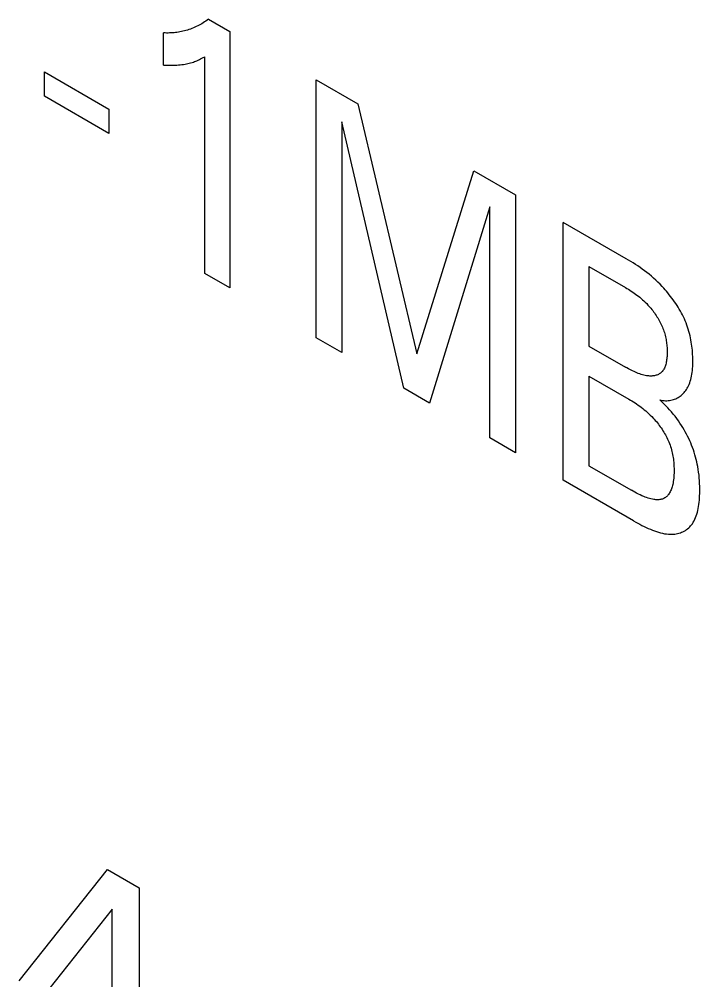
# Model space of a CAD drawing. Extents: x 0 to 420, y 0 to 297.
# Drawn here: x 172.99 to 176.65, y 149.48 to 154.66 of the extents above; entities that cross this region are included whole.
import ezdxf

# ---------------------------------------------------------------- set-up
doc = ezdxf.new("R2010")
doc.units = 0
doc.header["$LTSCALE"] = 23.1
doc.layers.add('40000_ISO', color=7, linetype='CONTINUOUS')

msp = doc.modelspace()

# ---------------------------------------------------------------- linework, layer by layer
at = {"layer": '40000_ISO', "color": 7, "linetype": 'CONTINUOUS'}
for p, q in [((173.937, 154.6148), (173.9293, 154.6116)), ((173.9448, 154.6184), (173.937, 154.6148)), ((173.9526, 154.6221), (173.9448, 154.6184)), ((173.9602, 154.6261), (173.9526, 154.6221)), ((173.9678, 154.6302), (173.9602, 154.6261)), ((173.9752, 154.6344), (173.9678, 154.6302)), ((173.9826, 154.6389), (173.9752, 154.6344)), ((173.9898, 154.6435), (173.9826, 154.6389)), ((173.997, 154.6483), (173.9898, 154.6435)), ((174.004, 154.6533), (173.997, 154.6483)), ((174.0109, 154.6584), (174.004, 154.6533)), ((174.0109, 154.6584), (174.1254, 154.5923)), ((173.769, 154.4114), (173.769, 154.5846)), ((173.7773, 154.5843), (173.769, 154.5846)), ((173.7855, 154.5841), (173.7773, 154.5843)), ((173.7936, 154.5842), (173.7855, 154.5841)), ((173.8016, 154.5844), (173.7936, 154.5842)), ((173.8096, 154.5847), (173.8016, 154.5844)), ((173.8176, 154.5853), (173.8096, 154.5847)), ((173.8255, 154.5859), (173.8176, 154.5853)), ((173.8333, 154.5868), (173.8255, 154.5859)), ((173.841, 154.5878), (173.8333, 154.5868)), ((173.8487, 154.5889), (173.841, 154.5878)), ((173.8563, 154.5902), (173.8487, 154.5889)), ((173.8648, 154.5919), (173.8563, 154.5902)), ((173.8732, 154.5937), (173.8648, 154.5919)), ((173.8814, 154.5957), (173.8732, 154.5937)), ((173.8896, 154.5979), (173.8814, 154.5957)), ((173.8977, 154.6003), (173.8896, 154.5979)), ((173.9058, 154.6028), (173.8977, 154.6003)), ((173.9137, 154.6056), (173.9058, 154.6028)), ((173.9215, 154.6085), (173.9137, 154.6056)), ((173.9293, 154.6116), (173.9215, 154.6085)), ((174.1254, 154.5923), (174.1254, 153.2121)), ((173.769, 154.4114), (173.7795, 154.4111)), ((173.7795, 154.4111), (173.7899, 154.4109)), ((173.7899, 154.4109), (173.8003, 154.4108)), ((173.8003, 154.4108), (173.8106, 154.4108)), ((173.8106, 154.4108), (173.8209, 154.411)), ((173.8209, 154.411), (173.8311, 154.4114)), ((173.8311, 154.4114), (173.8401, 154.4119)), ((173.8401, 154.4119), (173.8492, 154.4125)), ((173.8492, 154.4125), (173.8581, 154.4133)), ((173.8581, 154.4133), (173.867, 154.4143)), ((173.867, 154.4143), (173.8758, 154.4155)), ((173.8758, 154.4155), (173.8845, 154.4169)), ((173.8845, 154.4169), (173.8922, 154.4183)), ((173.8922, 154.4183), (173.8998, 154.4199)), ((173.8998, 154.4199), (173.9073, 154.4217)), ((173.9073, 154.4217), (173.9147, 154.4236)), ((173.9147, 154.4236), (173.9221, 154.4258)), ((173.9221, 154.4258), (173.9293, 154.4281)), ((173.9293, 154.4281), (173.9357, 154.4303)), ((173.9357, 154.4303), (173.942, 154.4326)), ((173.942, 154.4326), (173.9482, 154.4351)), ((173.9482, 154.4351), (173.955, 154.4381)), ((173.955, 154.4381), (173.9618, 154.4412)), ((173.9618, 154.4412), (173.9685, 154.4444)), ((173.9685, 154.4444), (173.9794, 154.45)), ((173.9794, 154.45), (173.9902, 154.4559)), ((173.9902, 153.2902), (173.9902, 154.4559)), ((173.1278, 154.2445), (173.1278, 154.3753)), ((173.1278, 154.3753), (173.4756, 154.1745)), ((174.5906, 152.9435), (174.5906, 154.3316)), ((174.5906, 154.3316), (174.8146, 154.2023)), ((173.4756, 154.0437), (173.1278, 154.2445)), ((174.8146, 154.2023), (175.1316, 152.8575)), ((173.4756, 154.1745), (173.4756, 154.0437)), ((174.7287, 154.1063), (174.7287, 152.8638)), ((175.0615, 152.6717), (174.7287, 154.1063)), ((175.1316, 152.8575), (175.4386, 153.842)), ((175.4386, 153.842), (175.6626, 153.7127)), ((175.6626, 153.7127), (175.6626, 152.3246)), ((175.5245, 153.6488), (175.2003, 152.5915)), ((175.5245, 152.4044), (175.5245, 153.6488)), ((175.9188, 152.1767), (175.9188, 153.5648)), ((176.2581, 153.3688), (175.9188, 153.5648)), ((176.0569, 153.3276), (176.0569, 152.8987)), ((176.0569, 153.3276), (176.2535, 153.2141)), ((176.2704, 153.3615), (176.2581, 153.3688)), ((176.2827, 153.354), (176.2704, 153.3615)), ((176.295, 153.3463), (176.2827, 153.354)), ((176.3073, 153.3384), (176.295, 153.3463)), ((176.3196, 153.3302), (176.3073, 153.3384)), ((176.3319, 153.3218), (176.3196, 153.3302)), ((176.3441, 153.3131), (176.3319, 153.3218)), ((174.1254, 153.2121), (173.9902, 153.2902)), ((176.3563, 153.3041), (176.3441, 153.3131)), ((176.3685, 153.2948), (176.3563, 153.3041)), ((176.3806, 153.2852), (176.3685, 153.2948)), ((176.3926, 153.2752), (176.3806, 153.2852)), ((176.4046, 153.2649), (176.3926, 153.2752)), ((176.4164, 153.2541), (176.4046, 153.2649)), ((176.4282, 153.243), (176.4164, 153.2541)), ((176.4398, 153.2315), (176.4282, 153.243)), ((176.4514, 153.2195), (176.4398, 153.2315)), ((176.4591, 153.2111), (176.4514, 153.2195)), ((176.2535, 153.2141), (176.2612, 153.2095)), ((176.2612, 153.2095), (176.269, 153.2048)), ((176.269, 153.2048), (176.2767, 153.1999)), ((176.2767, 153.1999), (176.2844, 153.1949)), ((176.2844, 153.1949), (176.2922, 153.1898)), ((176.2922, 153.1898), (176.2999, 153.1844)), ((176.2999, 153.1844), (176.3076, 153.1789)), ((176.3076, 153.1789), (176.3152, 153.1733)), ((176.3152, 153.1733), (176.3229, 153.1674)), ((176.3229, 153.1674), (176.3304, 153.1613)), ((176.4668, 153.2025), (176.4591, 153.2111)), ((176.4744, 153.1937), (176.4668, 153.2025)), ((176.4819, 153.1848), (176.4744, 153.1937)), ((176.4893, 153.1756), (176.4819, 153.1848)), ((176.4965, 153.1663), (176.4893, 153.1756)), ((176.5037, 153.1569), (176.4965, 153.1663)), ((176.3304, 153.1613), (176.338, 153.1549)), ((176.338, 153.1549), (176.3454, 153.1484)), ((176.3454, 153.1484), (176.3529, 153.1416)), ((176.3529, 153.1416), (176.3602, 153.1345)), ((176.3602, 153.1345), (176.3675, 153.1272)), ((176.3675, 153.1272), (176.3746, 153.1196)), ((176.3746, 153.1196), (176.3798, 153.1139)), ((176.3798, 153.1139), (176.3849, 153.1081)), ((176.5107, 153.1473), (176.5037, 153.1569)), ((176.5175, 153.1376), (176.5107, 153.1473)), ((176.5242, 153.1277), (176.5175, 153.1376)), ((176.5307, 153.1177), (176.5242, 153.1277)), ((176.537, 153.1076), (176.5307, 153.1177)), ((176.3849, 153.1081), (176.3899, 153.1021)), ((176.3899, 153.1021), (176.3949, 153.096)), ((176.3949, 153.096), (176.3998, 153.0898)), ((176.3998, 153.0898), (176.4045, 153.0834)), ((176.4045, 153.0834), (176.4092, 153.077)), ((176.4092, 153.077), (176.4138, 153.0704)), ((176.4138, 153.0704), (176.4183, 153.0638)), ((176.4183, 153.0638), (176.4226, 153.0571)), ((176.5431, 153.0975), (176.537, 153.1076)), ((176.549, 153.0872), (176.5431, 153.0975)), ((176.5546, 153.0768), (176.549, 153.0872)), ((176.56, 153.0664), (176.5546, 153.0768)), ((176.5652, 153.0559), (176.56, 153.0664)), ((176.4226, 153.0571), (176.4268, 153.0503)), ((176.4268, 153.0503), (176.4309, 153.0434)), ((176.4309, 153.0434), (176.4348, 153.0365)), ((176.4348, 153.0365), (176.4386, 153.0295)), ((176.4386, 153.0295), (176.4422, 153.0225)), ((176.4422, 153.0225), (176.4456, 153.0154)), ((176.4456, 153.0154), (176.4489, 153.0083)), ((176.5701, 153.0454), (176.5652, 153.0559)), ((176.5747, 153.0348), (176.5701, 153.0454)), ((176.5793, 153.0234), (176.5747, 153.0348)), ((176.5836, 153.012), (176.5793, 153.0234)), ((176.5876, 153.0006), (176.5836, 153.012)), ((176.4489, 153.0083), (176.4519, 153.0012)), ((176.4519, 153.0012), (176.4549, 152.9938)), ((176.4549, 152.9938), (176.4577, 152.9864)), ((176.4577, 152.9864), (176.4602, 152.979)), ((176.4602, 152.979), (176.4626, 152.9716)), ((176.4626, 152.9716), (176.4647, 152.9642)), ((176.4647, 152.9642), (176.4667, 152.9569)), ((176.5913, 152.9892), (176.5876, 153.0006)), ((176.5947, 152.9778), (176.5913, 152.9892)), ((176.5978, 152.9663), (176.5947, 152.9778)), ((176.6006, 152.9549), (176.5978, 152.9663)), ((174.7287, 152.8638), (174.5906, 152.9435)), ((176.4667, 152.9569), (176.4685, 152.9495)), ((176.4685, 152.9495), (176.4701, 152.9421)), ((176.4701, 152.9421), (176.4716, 152.9348)), ((176.4716, 152.9348), (176.4729, 152.9275)), ((176.4729, 152.9275), (176.474, 152.9202)), ((176.474, 152.9202), (176.4749, 152.9129)), ((176.4749, 152.9129), (176.4758, 152.9057)), ((176.4758, 152.9057), (176.4764, 152.8985)), ((176.6032, 152.9435), (176.6006, 152.9549)), ((176.6055, 152.9321), (176.6032, 152.9435)), ((176.6075, 152.9208), (176.6055, 152.9321)), ((176.6093, 152.9095), (176.6075, 152.9208)), ((176.6109, 152.8983), (176.6093, 152.9095)), ((176.0569, 152.8987), (176.2535, 152.7853)), ((176.4764, 152.8985), (176.4769, 152.8914)), ((176.4769, 152.8914), (176.4773, 152.8843)), ((176.4773, 152.8843), (176.4776, 152.8772)), ((176.4776, 152.8566), (176.4773, 152.8498)), ((176.4776, 152.8772), (176.4777, 152.8703)), ((176.4777, 152.8634), (176.4776, 152.8566)), ((176.4777, 152.8703), (176.4777, 152.8634)), ((176.6122, 152.8871), (176.6109, 152.8983)), ((176.6133, 152.876), (176.6122, 152.8871)), ((176.6142, 152.865), (176.6133, 152.876)), ((176.6149, 152.8541), (176.6142, 152.865)), ((176.6154, 152.8433), (176.6149, 152.8541)), ((176.4717, 152.806), (176.4703, 152.8003)), ((176.473, 152.8118), (176.4717, 152.806)), ((176.4741, 152.8178), (176.473, 152.8118)), ((176.475, 152.824), (176.4741, 152.8178)), ((176.4758, 152.8303), (176.475, 152.824)), ((176.4765, 152.8367), (176.4758, 152.8303)), ((176.477, 152.8432), (176.4765, 152.8367)), ((176.4773, 152.8498), (176.477, 152.8432)), ((176.6157, 152.8326), (176.6154, 152.8433)), ((176.6155, 152.7997), (176.6158, 152.8108)), ((176.6158, 152.822), (176.6157, 152.8326)), ((176.6158, 152.8108), (176.6158, 152.822)), ((176.2612, 152.781), (176.2535, 152.7853)), ((176.2689, 152.7767), (176.2612, 152.781)), ((176.2766, 152.7726), (176.2689, 152.7767)), ((176.2843, 152.7687), (176.2766, 152.7726)), ((176.292, 152.7649), (176.2843, 152.7687)), ((176.2997, 152.7613), (176.292, 152.7649)), ((176.3074, 152.7578), (176.2997, 152.7613)), ((176.315, 152.7546), (176.3074, 152.7578)), ((176.3226, 152.7516), (176.315, 152.7546)), ((176.3302, 152.7488), (176.3226, 152.7516)), ((176.4385, 152.7511), (176.4347, 152.7487)), ((176.4422, 152.7536), (176.4385, 152.7511)), ((176.4456, 152.7565), (176.4422, 152.7536)), ((176.4489, 152.7596), (176.4456, 152.7565)), ((176.4519, 152.7629), (176.4489, 152.7596)), ((176.455, 152.7667), (176.4519, 152.7629)), ((176.4578, 152.7708), (176.455, 152.7667)), ((176.4603, 152.7751), (176.4578, 152.7708)), ((176.4627, 152.7797), (176.4603, 152.7751)), ((176.4649, 152.7846), (176.4627, 152.7797)), ((176.4669, 152.7896), (176.4649, 152.7846)), ((176.4687, 152.7949), (176.4669, 152.7896)), ((176.4703, 152.8003), (176.4687, 152.7949)), ((176.6108, 152.7474), (176.6122, 152.7574)), ((176.6122, 152.7574), (176.6134, 152.7677)), ((176.6134, 152.7677), (176.6144, 152.7782)), ((176.6144, 152.7782), (176.615, 152.7889)), ((176.615, 152.7889), (176.6155, 152.7997)), ((176.0569, 152.7374), (176.0569, 152.2544)), ((176.0569, 152.7374), (176.2714, 152.6135)), ((176.3377, 152.7463), (176.3302, 152.7488)), ((176.3452, 152.7441), (176.3377, 152.7463)), ((176.3527, 152.7422), (176.3452, 152.7441)), ((176.3601, 152.7405), (176.3527, 152.7422)), ((176.3674, 152.7393), (176.3601, 152.7405)), ((176.3746, 152.7383), (176.3674, 152.7393)), ((176.3797, 152.7379), (176.3746, 152.7383)), ((176.3848, 152.7377), (176.3797, 152.7379)), ((176.3898, 152.7376), (176.3848, 152.7377)), ((176.3947, 152.7378), (176.3898, 152.7376)), ((176.3996, 152.7381), (176.3947, 152.7378)), ((176.4044, 152.7387), (176.3996, 152.7381)), ((176.4091, 152.7395), (176.4044, 152.7387)), ((176.4137, 152.7404), (176.4091, 152.7395)), ((176.4181, 152.7416), (176.4137, 152.7404)), ((176.4225, 152.7431), (176.4181, 152.7416)), ((176.4267, 152.7447), (176.4225, 152.7431)), ((176.4308, 152.7466), (176.4267, 152.7447)), ((176.4347, 152.7487), (176.4308, 152.7466)), ((176.596, 152.6925), (176.5993, 152.7009)), ((176.5993, 152.7009), (176.6022, 152.7097)), ((176.6022, 152.7097), (176.6048, 152.7187)), ((176.6048, 152.7187), (176.6071, 152.728)), ((176.6071, 152.728), (176.6091, 152.7375)), ((176.6091, 152.7375), (176.6108, 152.7474)), ((175.2003, 152.5915), (175.0615, 152.6717)), ((176.564, 152.6429), (176.5688, 152.6481)), ((176.5688, 152.6481), (176.5734, 152.6536)), ((176.5734, 152.6536), (176.5778, 152.6594)), ((176.5778, 152.6594), (176.5819, 152.6655)), ((176.5819, 152.6655), (176.5858, 152.6719)), ((176.5858, 152.6719), (176.5895, 152.6785)), ((176.5895, 152.6785), (176.5929, 152.6854)), ((176.5929, 152.6854), (176.596, 152.6925)), ((176.2714, 152.6135), (176.2797, 152.6085)), ((176.2797, 152.6085), (176.2881, 152.6034)), ((176.2881, 152.6034), (176.2965, 152.5981)), ((176.2965, 152.5981), (176.3049, 152.5927)), ((176.4486, 152.599), (176.4376, 152.6091)), ((176.4376, 152.6091), (176.4456, 152.6074)), ((176.4456, 152.6074), (176.4535, 152.6062)), ((176.4595, 152.5886), (176.4486, 152.599)), ((176.4535, 152.6062), (176.4612, 152.6054)), ((176.4612, 152.6054), (176.4689, 152.605)), ((176.4689, 152.605), (176.4763, 152.605)), ((176.4763, 152.605), (176.4837, 152.6053)), ((176.4837, 152.6053), (176.4909, 152.6061)), ((176.4909, 152.6061), (176.4979, 152.6072)), ((176.4979, 152.6072), (176.5048, 152.6087)), ((176.5048, 152.6087), (176.5115, 152.6106)), ((176.5115, 152.6106), (176.518, 152.6128)), ((176.518, 152.6128), (176.5244, 152.6154)), ((176.5244, 152.6154), (176.5306, 152.6183)), ((176.5306, 152.6183), (176.5366, 152.6216)), ((176.5366, 152.6216), (176.5425, 152.6252)), ((176.5425, 152.6252), (176.5482, 152.6291)), ((176.5482, 152.6291), (176.5537, 152.6334)), ((176.5537, 152.6334), (176.5589, 152.638)), ((176.5589, 152.638), (176.564, 152.6429)), ((176.3049, 152.5927), (176.3133, 152.5871)), ((176.3133, 152.5871), (176.3217, 152.5814)), ((176.3217, 152.5814), (176.33, 152.5754)), ((176.33, 152.5754), (176.3383, 152.5692)), ((176.3383, 152.5692), (176.3466, 152.5628)), ((176.3466, 152.5628), (176.3549, 152.5562)), ((176.3549, 152.5562), (176.3631, 152.5494)), ((176.3631, 152.5494), (176.3712, 152.5422)), ((176.4703, 152.5779), (176.4595, 152.5886)), ((176.4809, 152.5667), (176.4703, 152.5779)), ((176.4909, 152.5557), (176.4809, 152.5667)), ((176.5008, 152.5444), (176.4909, 152.5557)), ((176.5105, 152.5328), (176.5008, 152.5444)), ((176.3712, 152.5422), (176.3792, 152.5349)), ((176.3792, 152.5349), (176.3872, 152.5272)), ((176.3872, 152.5272), (176.3951, 152.5193)), ((176.3951, 152.5193), (176.403, 152.511)), ((176.403, 152.511), (176.4086, 152.5049)), ((176.4086, 152.5049), (176.4141, 152.4986)), ((176.4141, 152.4986), (176.4196, 152.4921)), ((176.4196, 152.4921), (176.425, 152.4855)), ((176.52, 152.5209), (176.5105, 152.5328)), ((176.5291, 152.5089), (176.52, 152.5209)), ((176.538, 152.4967), (176.5291, 152.5089)), ((176.5466, 152.4842), (176.538, 152.4967)), ((176.425, 152.4855), (176.4303, 152.4788)), ((176.4303, 152.4788), (176.4355, 152.4719)), ((176.4355, 152.4719), (176.4406, 152.465)), ((176.4406, 152.465), (176.4456, 152.4579)), ((176.4456, 152.4579), (176.4504, 152.4507)), ((176.4504, 152.4507), (176.4551, 152.4434)), ((176.4551, 152.4434), (176.4597, 152.4361)), ((176.555, 152.4715), (176.5466, 152.4842)), ((176.562, 152.4602), (176.555, 152.4715)), ((176.5689, 152.4488), (176.562, 152.4602)), ((176.5754, 152.4372), (176.5689, 152.4488)), ((175.6626, 152.3246), (175.5245, 152.4044)), ((176.4597, 152.4361), (176.4641, 152.4286)), ((176.4641, 152.4286), (176.4684, 152.4211)), ((176.4684, 152.4211), (176.4725, 152.4136)), ((176.4725, 152.4136), (176.4764, 152.406)), ((176.4764, 152.406), (176.4801, 152.3983)), ((176.4801, 152.3983), (176.4836, 152.3906)), ((176.4836, 152.3906), (176.4869, 152.3829)), ((176.5818, 152.4254), (176.5754, 152.4372)), ((176.5879, 152.4136), (176.5818, 152.4254)), ((176.5937, 152.4016), (176.5879, 152.4136)), ((176.5992, 152.3896), (176.5937, 152.4016)), ((176.6045, 152.3775), (176.5992, 152.3896)), ((176.4869, 152.3829), (176.4903, 152.3745)), ((176.4903, 152.3745), (176.4934, 152.366)), ((176.4934, 152.366), (176.4962, 152.3575)), ((176.4962, 152.3575), (176.4988, 152.3491)), ((176.4988, 152.3491), (176.5012, 152.3406)), ((176.5012, 152.3406), (176.5033, 152.3322)), ((176.6095, 152.3654), (176.6045, 152.3775)), ((176.6143, 152.3526), (176.6095, 152.3654)), ((176.6189, 152.3398), (176.6143, 152.3526)), ((176.6231, 152.327), (176.6189, 152.3398)), ((176.5033, 152.3322), (176.5053, 152.3237)), ((176.5053, 152.3237), (176.507, 152.3153)), ((176.507, 152.3153), (176.5086, 152.3069)), ((176.5086, 152.3069), (176.5099, 152.2986)), ((176.5099, 152.2986), (176.5111, 152.2903)), ((176.5111, 152.2903), (176.5121, 152.282)), ((176.6271, 152.3142), (176.6231, 152.327)), ((176.6307, 152.3015), (176.6271, 152.3142)), ((176.634, 152.2888), (176.6307, 152.3015)), ((176.637, 152.2761), (176.634, 152.2888)), ((176.0569, 152.2544), (176.2852, 152.1226)), ((176.5121, 152.282), (176.5129, 152.2738)), ((176.5129, 152.2738), (176.5136, 152.2657)), ((176.5136, 152.2657), (176.5141, 152.2576)), ((176.5141, 152.2576), (176.5145, 152.2496)), ((176.5145, 152.2496), (176.5148, 152.2417)), ((176.5148, 152.2417), (176.5149, 152.2339)), ((176.5149, 152.2339), (176.5149, 152.2243)), ((176.6397, 152.2636), (176.637, 152.2761)), ((176.6421, 152.2511), (176.6397, 152.2636)), ((176.6448, 152.2353), (176.6421, 152.2511)), ((176.6471, 152.2196), (176.6448, 152.2353)), ((176.5129, 152.1876), (176.5119, 152.1789)), ((176.5137, 152.1966), (176.5129, 152.1876)), ((176.5143, 152.2057), (176.5137, 152.1966)), ((176.5147, 152.2149), (176.5143, 152.2057)), ((176.5149, 152.2243), (176.5147, 152.2149)), ((176.649, 152.2041), (176.6471, 152.2196)), ((176.6505, 152.1888), (176.649, 152.2041)), ((176.6516, 152.1736), (176.6505, 152.1888)), ((176.2974, 151.9582), (175.9188, 152.1767)), ((176.5006, 152.1302), (176.4985, 152.1247)), ((176.5026, 152.1358), (176.5006, 152.1302)), ((176.5043, 152.1416), (176.5026, 152.1358)), ((176.506, 152.1476), (176.5043, 152.1416)), ((176.5074, 152.1536), (176.506, 152.1476)), ((176.5092, 152.1619), (176.5074, 152.1536)), ((176.5107, 152.1703), (176.5092, 152.1619)), ((176.5119, 152.1789), (176.5107, 152.1703)), ((176.6524, 152.1585), (176.6516, 152.1736)), ((176.6528, 152.1435), (176.6524, 152.1585)), ((176.653, 152.1286), (176.6528, 152.1435)), ((176.2947, 152.1172), (176.2852, 152.1226)), ((176.3042, 152.112), (176.2947, 152.1172)), ((176.3137, 152.1069), (176.3042, 152.112)), ((176.3232, 152.1021), (176.3137, 152.1069)), ((176.3327, 152.0976), (176.3232, 152.1021)), ((176.3422, 152.0933), (176.3327, 152.0976)), ((176.3516, 152.0893), (176.3422, 152.0933)), ((176.3595, 152.0861), (176.3516, 152.0893)), ((176.3673, 152.0833), (176.3595, 152.0861)), ((176.3751, 152.0806), (176.3673, 152.0833)), ((176.3829, 152.0783), (176.3751, 152.0806)), ((176.3906, 152.0762), (176.3829, 152.0783)), ((176.4605, 152.0791), (176.4564, 152.0771)), ((176.4645, 152.0814), (176.4605, 152.0791)), ((176.4683, 152.0839), (176.4645, 152.0814)), ((176.472, 152.0867), (176.4683, 152.0839)), ((176.4755, 152.0898), (176.472, 152.0867)), ((176.4788, 152.0931), (176.4755, 152.0898)), ((176.482, 152.0966), (176.4788, 152.0931)), ((176.485, 152.1003), (176.482, 152.0966)), ((176.4881, 152.1047), (176.485, 152.1003)), ((176.491, 152.1094), (176.4881, 152.1047)), ((176.4937, 152.1143), (176.491, 152.1094)), ((176.4962, 152.1194), (176.4937, 152.1143)), ((176.4985, 152.1247), (176.4962, 152.1194)), ((176.6508, 152.0695), (176.6517, 152.081)), ((176.6517, 152.081), (176.6523, 152.0928)), ((176.6523, 152.0928), (176.6528, 152.1046)), ((176.6528, 152.1046), (176.653, 152.1166)), ((176.653, 152.1166), (176.653, 152.1286)), ((176.3982, 152.0745), (176.3906, 152.0762)), ((176.4057, 152.0731), (176.3982, 152.0745)), ((176.4113, 152.0723), (176.4057, 152.0731)), ((176.4168, 152.0718), (176.4113, 152.0723)), ((176.4222, 152.0714), (176.4168, 152.0718)), ((176.4275, 152.0714), (176.4222, 152.0714)), ((176.4327, 152.0716), (176.4275, 152.0714)), ((176.4378, 152.0721), (176.4327, 152.0716)), ((176.4428, 152.0729), (176.4378, 152.0721)), ((176.4476, 152.074), (176.4428, 152.0729)), ((176.4521, 152.0754), (176.4476, 152.074)), ((176.4564, 152.0771), (176.4521, 152.0754)), ((176.6449, 152.025), (176.6468, 152.0358)), ((176.6468, 152.0358), (176.6484, 152.0468)), ((176.6484, 152.0468), (176.6497, 152.058)), ((176.6497, 152.058), (176.6508, 152.0695)), ((176.6271, 151.9667), (176.6309, 151.9756)), ((176.6309, 151.9756), (176.6344, 151.9848)), ((176.6344, 151.9848), (176.6375, 151.9944)), ((176.6375, 151.9944), (176.6403, 152.0043)), ((176.6403, 152.0043), (176.6427, 152.0145)), ((176.6427, 152.0145), (176.6449, 152.025)), ((176.2974, 151.9582), (176.3085, 151.9518)), ((176.3085, 151.9518), (176.3198, 151.9455)), ((176.3198, 151.9455), (176.331, 151.9395)), ((176.331, 151.9395), (176.3423, 151.9336)), ((176.3423, 151.9336), (176.3535, 151.9279)), ((176.3535, 151.9279), (176.3648, 151.9225)), ((176.3648, 151.9225), (176.376, 151.9173)), ((176.5934, 151.9199), (176.5988, 151.9251)), ((176.5988, 151.9251), (176.604, 151.9306)), ((176.604, 151.9306), (176.6089, 151.9364)), ((176.6089, 151.9364), (176.6135, 151.9427)), ((176.6135, 151.9427), (176.6184, 151.9502)), ((176.6184, 151.9502), (176.623, 151.9583)), ((176.623, 151.9583), (176.6271, 151.9667)), ((176.376, 151.9173), (176.3873, 151.9124)), ((176.3873, 151.9124), (176.3984, 151.9079)), ((176.3984, 151.9079), (176.4095, 151.9037)), ((176.4095, 151.9037), (176.4206, 151.8999)), ((176.4206, 151.8999), (176.4315, 151.8965)), ((176.4315, 151.8965), (176.4424, 151.8935)), ((176.4424, 151.8935), (176.4532, 151.8909)), ((176.4532, 151.8909), (176.4638, 151.8889)), ((176.4638, 151.8889), (176.4743, 151.8873)), ((176.4743, 151.8873), (176.4847, 151.8863)), ((176.4847, 151.8863), (176.495, 151.8858)), ((176.495, 151.8858), (176.503, 151.8859)), ((176.503, 151.8859), (176.511, 151.8863)), ((176.511, 151.8863), (176.5188, 151.8871)), ((176.5188, 151.8871), (176.5265, 151.8882)), ((176.5265, 151.8882), (176.534, 151.8898)), ((176.534, 151.8898), (176.5414, 151.8917)), ((176.5414, 151.8917), (176.5486, 151.8939)), ((176.5486, 151.8939), (176.5557, 151.8966)), ((176.5557, 151.8966), (176.5625, 151.8995)), ((176.5625, 151.8995), (176.5691, 151.9029)), ((176.5691, 151.9029), (176.5755, 151.9066)), ((176.5755, 151.9066), (176.5817, 151.9107)), ((176.5817, 151.9107), (176.5877, 151.9151)), ((176.5877, 151.9151), (176.5934, 151.9199)), ((172.9929, 149.4814), (173.4671, 150.0812)), ((173.4671, 150.0812), (173.6372, 149.983)), ((173.6372, 149.983), (173.6372, 149.0937)), ((173.4931, 149.8685), (173.1187, 149.3931)), ((173.4931, 149.1769), (173.4931, 149.8685))]:
    msp.add_line(p, q, dxfattribs=at)

doc.saveas('drawing.dxf')
